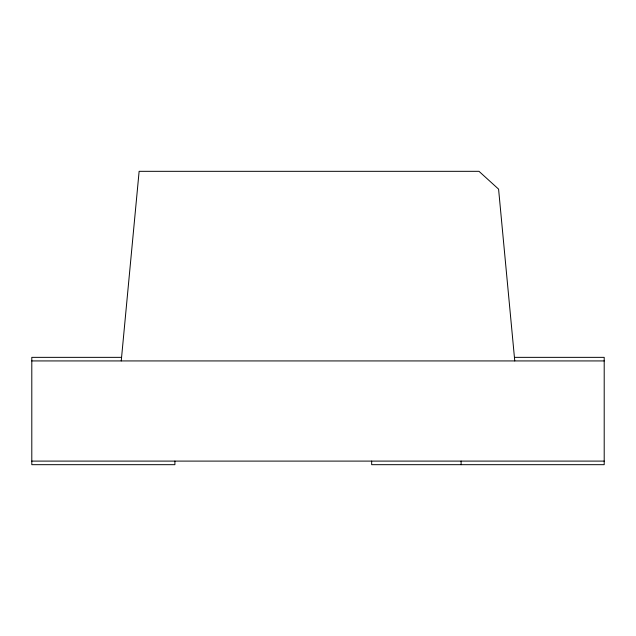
<?xml version="1.0" encoding="UTF-8"?>
<svg xmlns="http://www.w3.org/2000/svg" width="636" height="636" viewBox="0 0 636 636"><rect width="100%" height="100%" fill="white"/><g stroke="black" fill="none" stroke-linecap="round" stroke-linejoin="round"><path stroke-width="0.95" d="M121.238 360.93L139.125 171.323L478.988 171.323L498.584 189.131L514.763 360.93M121.238 357.353L31.8 357.353L31.8 464.678L174.9 464.678L174.9 461.1M514.763 357.353L604.2 357.353L604.2 464.678L371.663 464.678L371.663 461.1M31.8 360.93L604.2 360.93M31.8 461.1L604.2 461.1M461.1 461.1L461.1 464.678"/></g></svg>
